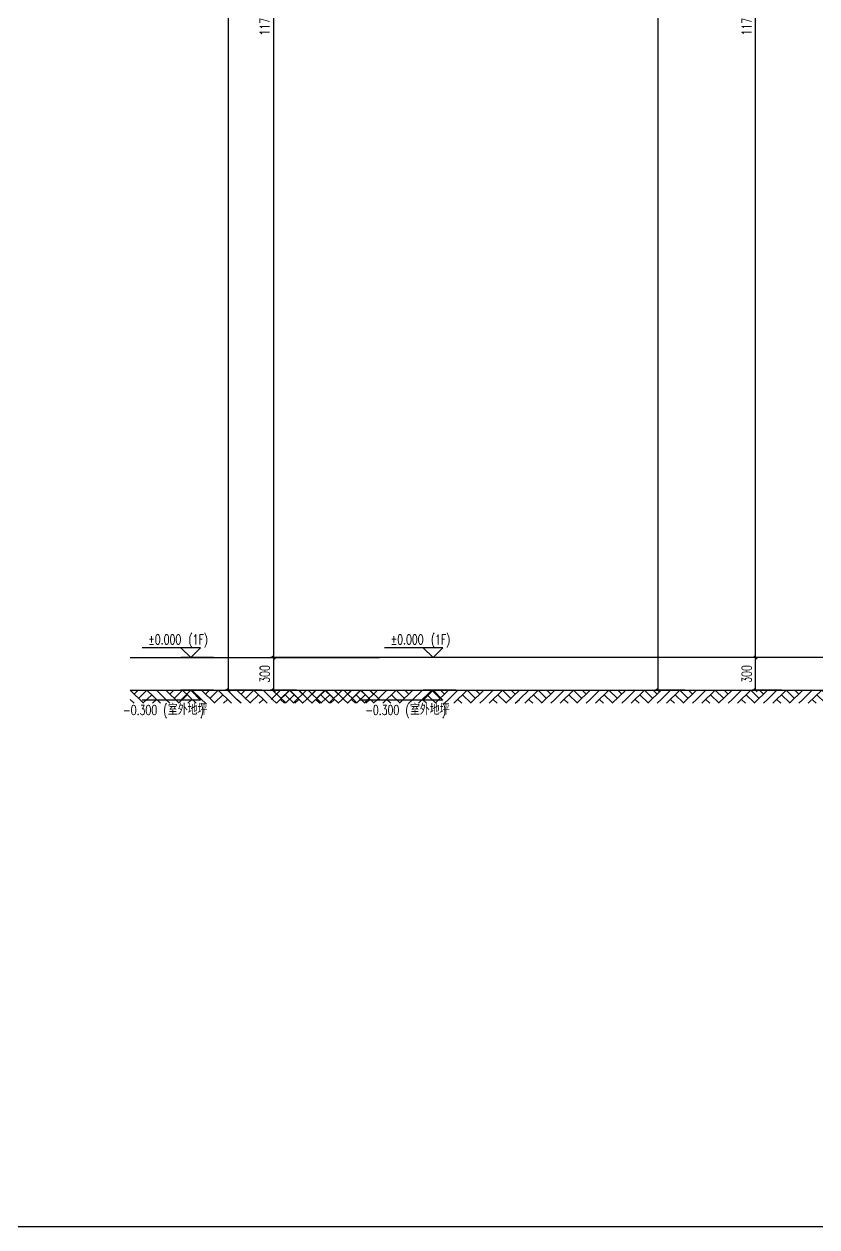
# Model space of a CAD drawing. Extents: x -1899985 to 1774885, y 556286 to 2175695.
# Drawn here: x -1588439 to -1581153, y 563027 to 574077 of the extents above; entities that cross this region are included whole.
import ezdxf

# ---------------------------------------------------------------- set-up
doc = ezdxf.new("R2010")
doc.units = 0
doc.header["$LTSCALE"] = 10
doc.header["$MEASUREMENT"] = 0
for name, pattern in [('20剖面图$0$__DASH', [0.35, 0.25, -0.1]), ('20剖面图$0$DOTE', [2.42, 2, -0.2, 0.02, -0.2]), ('__DASH', [0.35, 0.25, -0.1]), ('DOTE', [2.42, 2, -0.2, 0.02, -0.2])]:
    doc.linetypes.add(name, pattern=pattern)
doc.layers.get('Defpoints').update_dxf_attribs({"color": 210})
for name, color, linetype in [('20剖面图$0$A-AXIS-D', 1, 'Continuous'), ('20剖面图$0$A-AXIS-DOTE', 14, '20剖面图$0$DOTE'), ('20剖面图$0$A-HATCH-2', 251, 'Continuous'), ('20剖面图$0$AS-WALL', 40, 'Continuous'), ('20剖面图$0$DIM_ELEV', 3, 'Continuous'), ('20剖面图$0$PUB_TEXT', 7, 'Continuous'), ('A-AXIS-D', 1, 'Continuous'), ('A-AXIS-DOTE', 14, 'DOTE'), ('A-HATCH-2', 251, 'Continuous'), ('A-LIN-V', 9, 'Continuous'), ('AS-WALL', 40, 'Continuous'), ('DIM_ELEV', 3, 'Continuous'), ('PUB_TEXT', 7, 'Continuous')]:
    doc.layers.add(name, color=color, linetype=linetype)
doc.styles.add('20剖面图$0$_TCH_DIM', font='SIMPLEX', dxfattribs={"bigfont": 'GBCBIG'})
doc.styles.add('20剖面图$0$_TCH_DIM_T3', font='SIMPLEX', dxfattribs={"width": 0.705882, "bigfont": 'GBCBIG'})
doc.styles.add('_TCH_DIM', font='SIMPLEX', dxfattribs={"bigfont": 'GBCBIG'})
doc.styles.add('_TCH_DIM_T3', font='SIMPLEX', dxfattribs={"width": 0.705882, "bigfont": 'GBCBIG'})
doc.dimstyles.new('20剖面图$0$_TCH_ARCH&&30', dxfattribs={"dimtxt": 89.25, "dimasz": 30, "dimexe": 30, "dimexo": 30, "dimgap": 37.875, "dimtad": 1, "dimdec": 0, "dimzin": 0, "dimdsep": 46, "dimtxsty": '20剖面图$0$_TCH_DIM_T3', "dimblk": '20剖面图$0$_ArchTick', "dimcen": 0.09, "dimclrt": 7, "dimazin": 2, "dimtfac": 1, "dimtdec": 0, "dimtix": 1, "dimtmove": 2, "dimatfit": 3, "dimfxl": 1, "dimtolj": 1, "dimtzin": 0, "dimarcsym": 0})
doc.dimstyles.new('_TCH_ARCH&&30', dxfattribs={"dimtxt": 89.25, "dimasz": 30, "dimexe": 30, "dimexo": 30, "dimgap": 37.875, "dimtad": 1, "dimdec": 0, "dimzin": 0, "dimdsep": 46, "dimtxsty": '_TCH_DIM_T3', "dimblk": 'ARCHTICK', "dimcen": 0.09, "dimclrt": 7, "dimazin": 2, "dimtfac": 1, "dimtdec": 0, "dimtix": 1, "dimtmove": 2, "dimatfit": 3, "dimfxl": 1, "dimtolj": 1, "dimtzin": 0, "dimarcsym": 0})

# ---------------------------------------------------------------- blocks, each defined once
blk = doc.blocks.new('20剖面图$0$_ArchTick')
at = {"color": 0, "linetype": 'ByBlock', "const_width": 0.4}
blk.add_lwpolyline([(-0.5, -0.5), (0.5, 0.5)], dxfattribs=at)
blk = doc.blocks.new('*D184')
at = {"layer": '20剖面图$0$A-AXIS-D', "color": 0, "lineweight": -2, "transparency": 16777216}
for p, q in [((-1582365, 582757), (-1582643, 582757)), ((-1582613, 567957), (-1582613, 582757)), ((-1582365, 567957), (-1582643, 567957))]:
    blk.add_line(p, q, dxfattribs=at)
at = {"layer": 'Defpoints', "color": 0, "transparency": 16777216}
for p in [(-1582613, 582757), (-1582335, 582757), (-1582335, 567957)]:
    blk.add_point(p, dxfattribs=at)
at = {"layer": '20剖面图$0$A-AXIS-D', "color": 0, "lineweight": -2, "transparency": 16777216, "xscale": 30, "yscale": 30, "zscale": 30}
for p, rotation in [((-1582613, 582757), 90), ((-1582613, 567957), 270)]:
    blk.add_blockref('20剖面图$0$_ArchTick', p, dxfattribs=dict(at, rotation=rotation))
at = {"layer": '20剖面图$0$A-AXIS-D', "color": 7, "transparency": 16777216, "insert": (-1582695, 575357), "char_height": 89.2, "attachment_point": 5, "rotation": 90, "style": '20剖面图$0$_TCH_DIM_T3'}
blk.add_mtext('\\A1;14800', dxfattribs=at)
blk = doc.blocks.new('*D187')
at = {"layer": '20剖面图$0$A-AXIS-D', "color": 0, "lineweight": -2, "transparency": 16777216}
for p, q in [((-1581477, 568257), (-1581747, 568257)), ((-1581717, 567957), (-1581717, 568257)), ((-1581477, 567957), (-1581747, 567957))]:
    blk.add_line(p, q, dxfattribs=at)
at = {"layer": 'Defpoints', "color": 0, "transparency": 16777216}
for p in [(-1581717, 568257), (-1581447, 568257), (-1581447, 567957)]:
    blk.add_point(p, dxfattribs=at)
at = {"layer": '20剖面图$0$A-AXIS-D', "color": 0, "lineweight": -2, "transparency": 16777216, "xscale": 30, "yscale": 30, "zscale": 30}
for p, rotation in [((-1581717, 568257), 90), ((-1581717, 567957), 270)]:
    blk.add_blockref('20剖面图$0$_ArchTick', p, dxfattribs=dict(at, rotation=rotation))
at = {"layer": '20剖面图$0$A-AXIS-D', "color": 7, "transparency": 16777216, "insert": (-1581799, 568107), "char_height": 89.2, "attachment_point": 5, "rotation": 90, "style": '20剖面图$0$_TCH_DIM_T3'}
blk.add_mtext('\\A1;300', dxfattribs=at)
blk = doc.blocks.new('*D188')
at = {"layer": '20剖面图$0$A-AXIS-D', "color": 0, "lineweight": -2, "transparency": 16777216}
for p, q in [((-1581477, 579957), (-1581747, 579957)), ((-1581717, 568257), (-1581717, 579957)), ((-1581477, 568257), (-1581747, 568257))]:
    blk.add_line(p, q, dxfattribs=at)
at = {"layer": 'Defpoints', "color": 0, "transparency": 16777216}
for p in [(-1581717, 579957), (-1581447, 579957), (-1581447, 568257)]:
    blk.add_point(p, dxfattribs=at)
at = {"layer": '20剖面图$0$A-AXIS-D', "color": 0, "lineweight": -2, "transparency": 16777216, "xscale": 30, "yscale": 30, "zscale": 30}
for p, rotation in [((-1581717, 579957), 90), ((-1581717, 568257), 270)]:
    blk.add_blockref('20剖面图$0$_ArchTick', p, dxfattribs=dict(at, rotation=rotation))
at = {"layer": '20剖面图$0$A-AXIS-D', "color": 7, "transparency": 16777216, "insert": (-1581799, 574107), "char_height": 89.2, "attachment_point": 5, "rotation": 90, "style": '20剖面图$0$_TCH_DIM_T3'}
blk.add_mtext('\\A1;11700', dxfattribs=at)
blk = doc.blocks.new('20剖面图$0$$LinePat$素土夯实')
at = {"color": 0}
for p, q in [((0, -210), (210, 0)), ((120, -300), (420, 0)), ((420, 0), (608, -188)), ((495, -300), (795, 0)), ((615, 0), (705, -90)), ((210, -210), (300, -300)), ((315, -105), (502, -293)), ((705, -300), (795, -210))]:
    blk.add_line(p, q, dxfattribs=at)
blk = doc.blocks.new('$LinePat$素土夯实')
at = {"color": 0}
for p, q in [((0, -210), (210, 0)), ((120, -300), (420, 0)), ((420, 0), (608, -188)), ((495, -300), (795, 0)), ((615, 0), (705, -90)), ((210, -210), (300, -300)), ((315, -105), (502, -293)), ((705, -300), (795, -210))]:
    blk.add_line(p, q, dxfattribs=at)
blk = doc.blocks.new('_ArchTick')
at = {"color": 0, "linetype": 'ByBlock', "const_width": 0.4}
blk.add_lwpolyline([(-0.5, -0.5), (0.5, 0.5)], dxfattribs=at)
blk = doc.blocks.new('*D534')
at = {"layer": 'A-AXIS-D', "color": 0, "lineweight": -2, "transparency": 16777216}
for p, q in [((-1585934, 568257), (-1586174, 568257)), ((-1586144, 567957), (-1586144, 568257)), ((-1585934, 567957), (-1586174, 567957))]:
    blk.add_line(p, q, dxfattribs=at)
at = {"layer": 'Defpoints', "color": 0, "transparency": 16777216}
for p in [(-1586144, 568257), (-1585904, 568257), (-1585904, 567957)]:
    blk.add_point(p, dxfattribs=at)
at = {"layer": 'A-AXIS-D', "color": 0, "lineweight": -2, "transparency": 16777216, "xscale": 30, "yscale": 30, "zscale": 30}
for p, rotation in [((-1586144, 568257), 90), ((-1586144, 567957), 270)]:
    blk.add_blockref('_ArchTick', p, dxfattribs=dict(at, rotation=rotation))
at = {"layer": 'A-AXIS-D', "color": 7, "transparency": 16777216, "insert": (-1586227, 568107), "char_height": 89.2, "attachment_point": 5, "rotation": 90, "style": '_TCH_DIM_T3'}
blk.add_mtext('\\A1;300', dxfattribs=at)
blk = doc.blocks.new('*D535')
at = {"layer": 'A-AXIS-D', "color": 0, "lineweight": -2, "transparency": 16777216}
for p, q in [((-1585934, 579957), (-1586174, 579957)), ((-1586144, 568257), (-1586144, 579957)), ((-1585934, 568257), (-1586174, 568257))]:
    blk.add_line(p, q, dxfattribs=at)
at = {"layer": 'Defpoints', "color": 0, "transparency": 16777216}
for p in [(-1586144, 579957), (-1585904, 579957), (-1585904, 568257)]:
    blk.add_point(p, dxfattribs=at)
at = {"layer": 'A-AXIS-D', "color": 0, "lineweight": -2, "transparency": 16777216, "xscale": 30, "yscale": 30, "zscale": 30}
for p, rotation in [((-1586144, 579957), 90), ((-1586144, 568257), 270)]:
    blk.add_blockref('_ArchTick', p, dxfattribs=dict(at, rotation=rotation))
at = {"layer": 'A-AXIS-D', "color": 7, "transparency": 16777216, "insert": (-1586227, 574107), "char_height": 89.2, "attachment_point": 5, "rotation": 90, "style": '_TCH_DIM_T3'}
blk.add_mtext('\\A1;11700', dxfattribs=at)
blk = doc.blocks.new('*D537')
at = {"layer": 'A-AXIS-D', "color": 0, "lineweight": -2, "transparency": 16777216}
for p, q in [((-1586254, 582757), (-1586591, 582757)), ((-1586561, 567957), (-1586561, 582757)), ((-1586254, 567957), (-1586591, 567957))]:
    blk.add_line(p, q, dxfattribs=at)
at = {"layer": 'Defpoints', "color": 0, "transparency": 16777216}
for p in [(-1586561, 582757), (-1586224, 582757), (-1586224, 567957)]:
    blk.add_point(p, dxfattribs=at)
at = {"layer": 'A-AXIS-D', "color": 0, "lineweight": -2, "transparency": 16777216, "xscale": 30, "yscale": 30, "zscale": 30}
for p, rotation in [((-1586561, 582757), 90), ((-1586561, 567957), 270)]:
    blk.add_blockref('_ArchTick', p, dxfattribs=dict(at, rotation=rotation))
at = {"layer": 'A-AXIS-D', "color": 7, "transparency": 16777216, "insert": (-1586643, 575357), "char_height": 89.2, "attachment_point": 5, "rotation": 90, "style": '_TCH_DIM_T3'}
blk.add_mtext('\\A1;14800', dxfattribs=at)
blk = doc.blocks.new('20剖面图')
at = {"layer": '20剖面图$0$A-AXIS-DOTE', "linetype": '20剖面图$0$__DASH', "ltscale": 2}
blk.add_line((-1571342.4, 568257.5), (-1586167.9, 568257.5), dxfattribs=at)
at = {"layer": '20剖面图$0$AS-WALL'}
blk.add_lwpolyline([(-1586167.9, 567957.5), (-1579652.7, 567957.5), (-1579652.7, 567957.5)], dxfattribs=at)
at = {"layer": '20剖面图$0$DIM_ELEV'}
for p, q in [((-1584589.9, 568347.5), (-1585126.3, 568347.5)), ((-1584679.9, 568257.5), (-1584769.9, 568347.5)), ((-1584679.9, 568257.5), (-1584589.9, 568347.5)), ((-1584469.9, 568257.5), (-1584769.9, 568257.5)), ((-1584679.9, 567957.5), (-1584769.9, 567867.5)), ((-1584469.9, 567957.5), (-1584769.9, 567957.5)), ((-1584679.9, 567957.5), (-1584589.9, 567867.5)), ((-1584589.9, 567867.5), (-1585360.8, 567867.5))]:
    blk.add_line(p, q, dxfattribs=at)
at = {"layer": '20剖面图$0$A-HATCH-2', "xscale": 0.4097607528828747, "yscale": 0.4, "zscale": 0.4}
for p in [(-1586167.9, 567957.5), (-1585842.1, 567957.5), (-1585516.4, 567957.5), (-1585190.6, 567957.5), (-1584864.8, 567957.5), (-1584539.1, 567957.5), (-1584213.3, 567957.5), (-1583887.6, 567957.5), (-1583561.8, 567957.5), (-1583236, 567957.5), (-1582910.3, 567957.5), (-1582584.5, 567957.5), (-1582258.8, 567957.5), (-1581933, 567957.5), (-1581607.2, 567957.5), (-1581281.5, 567957.5)]:
    blk.add_blockref('20剖面图$0$$LinePat$素土夯实', p, dxfattribs=at)
at = {"layer": '20剖面图$0$PUB_TEXT', "style": '20剖面图$0$_TCH_DIM', "width": 0.705882}
for s, height, p in [('%%P0.000', 89.25, (-1585069.3, 568379)), ('(1F)', 89.25, (-1584700.3, 568379)), ('(', 89.2, (-1584934.8, 567731)), (')', 89.2, (-1584597.9, 567731)), ('-0.300', 89.25, (-1585303.8, 567731))]:
    blk.add_text(s, height=height, dxfattribs=at).set_placement(p)
at = {"layer": '20剖面图$0$PUB_TEXT', "style": '20剖面图$0$_TCH_DIM'}
blk.add_text('室外地坪', height=101.28, dxfattribs=at).set_placement((-1584892.8, 567731))
at = {"layer": '20剖面图$0$A-AXIS-D'}
for p1, p2, distance, picture, middle in [((-1582335.3, 567957.5), (-1582335.3, 582757.5), 277.5, '*D184', (-1582695.3, 575357.5)), ((-1581446.6, 568257.5), (-1581446.6, 579957.5), 270, '*D188', (-1581799.1, 574107.5)), ((-1581446.6, 567957.5), (-1581446.6, 568257.5), 270, '*D187', (-1581799.1, 568107.5))]:
    dim = blk.add_aligned_dim(p1=p1, p2=p2, distance=distance, dimstyle='20剖面图$0$_TCH_ARCH&&30', dxfattribs=at)
    dim.commit()
    dim.dimension.update_dxf_attribs({"geometry": picture, "text_midpoint": middle})
blk = doc.blocks.new('43243')
at = {"layer": 'A-AXIS-DOTE', "linetype": '__DASH', "ltscale": 2}
blk.add_line((-1587463.4, 568257.5), (-1585173.4, 568257.5), dxfattribs=at)
at = {"layer": 'AS-WALL'}
blk.add_lwpolyline([(-1587463.4, 567957.5), (-1585173.4, 567957.5)], dxfattribs=at)
at = {"layer": 'DIM_ELEV'}
for p, q in [((-1586817, 568347.5), (-1587353.4, 568347.5)), ((-1586907, 568257.5), (-1586997, 568347.5)), ((-1586907, 568257.5), (-1586817, 568347.5)), ((-1586697, 568257.5), (-1586997, 568257.5)), ((-1586907, 567957.5), (-1586997, 567867.5)), ((-1586697, 567957.5), (-1586997, 567957.5)), ((-1586907, 567957.5), (-1586817, 567867.5)), ((-1586817, 567867.5), (-1587353.4, 567867.5))]:
    blk.add_line(p, q, dxfattribs=at)
at = {"layer": 'A-HATCH-2', "xscale": -0.4114977925427515, "yscale": 0.4, "zscale": 0.4}
for p in [(-1587136.2, 567957.5), (-1586809.1, 567957.5), (-1586482, 567957.5), (-1586154.8, 567957.5), (-1585827.7, 567957.5), (-1585500.5, 567957.5), (-1585173.4, 567957.5)]:
    blk.add_blockref('$LinePat$素土夯实', p, dxfattribs=at)
at = {"layer": 'PUB_TEXT', "style": '_TCH_DIM', "width": 0.705882}
for s, height, p in [('%%P0.000', 89.25, (-1587296.4, 568379)), ('(1F)', 89.25, (-1586927.4, 568379)), ('(', 89.2, (-1587159.4, 567731)), (')', 89.2, (-1586822.5, 567731)), ('-0.300', 89.25, (-1587528.4, 567731))]:
    blk.add_text(s, height=height, dxfattribs=at).set_placement(p)
at = {"layer": 'PUB_TEXT', "style": '_TCH_DIM'}
blk.add_text('室外地坪', height=101.28, dxfattribs=at).set_placement((-1587117.4, 567731))
at = {"layer": 'A-AXIS-D'}
for p1, p2, distance, picture, middle in [((-1586223.9, 567957.5), (-1586223.9, 582757.5), 336.8, '*D537', (-1586643.2, 575357.5)), ((-1585904.1, 568257.5), (-1585904.1, 579957.5), 240, '*D535', (-1586226.6, 574107.5)), ((-1585904.1, 567957.5), (-1585904.1, 568257.5), 240, '*D534', (-1586226.6, 568107.5))]:
    dim = blk.add_aligned_dim(p1=p1, p2=p2, distance=distance, dimstyle='_TCH_ARCH&&30', dxfattribs=at)
    dim.commit()
    dim.dimension.update_dxf_attribs({"geometry": picture, "text_midpoint": middle})

msp = doc.modelspace()

# ---------------------------------------------------------------- block references
at = {"layer": 'A-LIN-V'}
msp.add_blockref('20剖面图', (0, 0), dxfattribs=at)

# ---------------------------------------------------------------- next in the draw order: linework, layer by layer
msp.add_lwpolyline([(-1589238.7, 589713), (-1568076.8, 589713), (-1568076.8, 563027.3), (-1589238.7, 563027.3)], close=True, dxfattribs=at)

# ---------------------------------------------------------------- next in the draw order: block references
msp.add_blockref('43243', (0, 0), dxfattribs=at)

doc.saveas('drawing.dxf')
